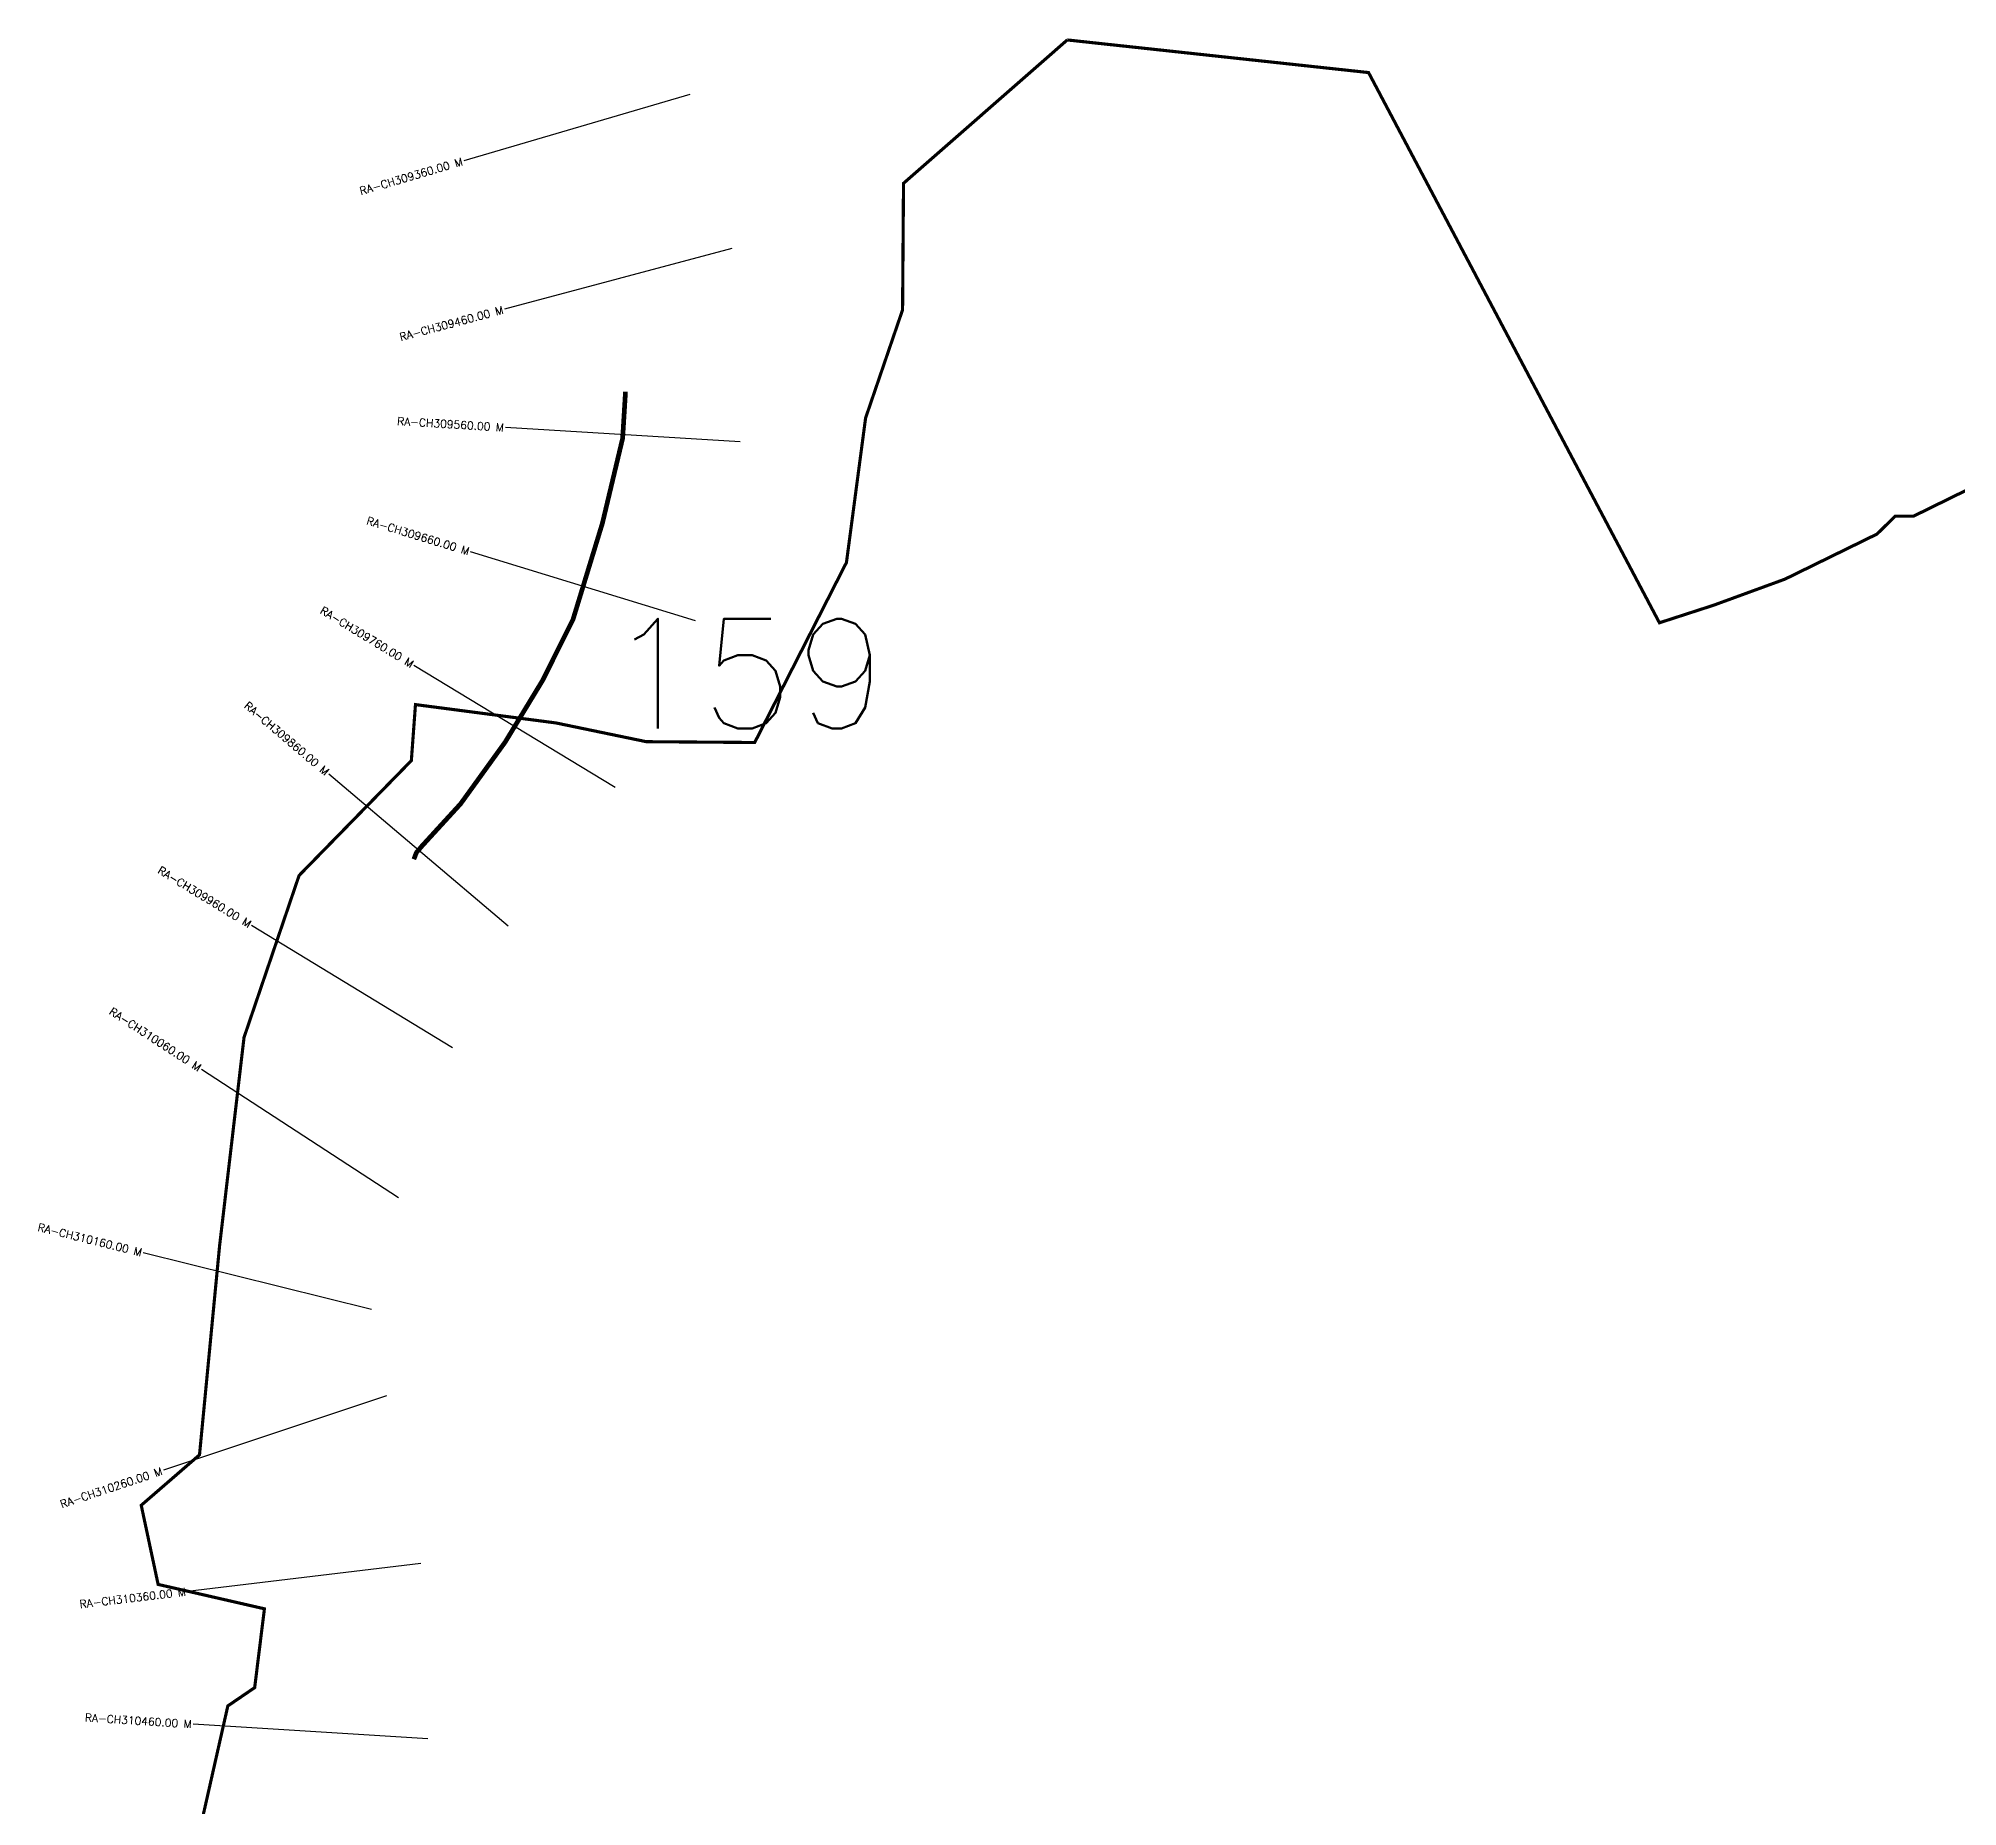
# Model space of a CAD drawing. Header units: metres. Extents: x 285237 to 290910, y 2005434 to 2009253.
# Drawn here: x 286850 to 288073, y 2008126 to 2009253 of the extents above; entities that cross this region are included whole.
import ezdxf
from ezdxf.enums import TextEntityAlignment as Align

# ---------------------------------------------------------------- set-up
doc = ezdxf.new("R2010")
doc.units = ezdxf.units.M
doc.header["$MEASUREMENT"] = 0
for name, color, linetype in [('CS', 134, 'Continuous'), ('CSMark', 6, 'Continuous'), ('NATURALLY PROTECTED', 3, 'Continuous')]:
    doc.layers.add(name, color=color, linetype=linetype)
doc.styles.get("Standard").update_dxf_attribs({"font": 'simplex.shx'})

msp = doc.modelspace()

# ---------------------------------------------------------------- linework, layer by layer
at = {"color": 6, "const_width": 2, "flags": 128}
for points in [[(286931.6601069685, 2008018.747511541), (286970.3390399123, 2008190.071639993), (286987.452255704, 2008201.728865459), (286993.6647276693, 2008252.00069719), (286925.8931673596, 2008267.54898494), (286915.1224135114, 2008318.00690469), (286952.2765709498, 2008350.172691454), (286958.6675394348, 2008416.729006798), (286965.0585079198, 2008483.285322143), (286972.8647053643, 2008549.826135276), (286980.6709028088, 2008616.36694841), (287015.7723454564, 2008719.623364864), (287087.3455741263, 2008792.868655854), (287089.9788574954, 2008828.60348047), (287179.5839844959, 2008816.888326464), (287237.1295215609, 2008804.943986509), (287306.2738471765, 2008804.425918435), (287364.7690030229, 2008919.223127332), (287376.9723770149, 2009011.340827204), (287400.550077682, 2009080.312377116), (287401.1546631247, 2009161.003805108), (287505.5619953252, 2009252.430661204)], [(287505.5619953252, 2009252.430661204), (287697.6676970508, 2009231.634874383), (287883.1269832657, 2008880.765194933), (287917.8199765707, 2008892.018432077), (287963.1942531036, 2008908.60798283), (288021.8820163997, 2008937.36059515), (288033.4808049491, 2008948.786867031), (288045.0279073269, 2008948.700349662), (288091.2853760525, 2008971.414689883)]]:
    msp.add_lwpolyline(points, dxfattribs=at)
at = {"layer": 'CS'}
for p, q in [((287264.8237725019, 2009217.552540485), (287120.8779051083, 2009175.367385983)), ((287291.6909183892, 2009119.341435265), (287146.7610253278, 2009080.671988706)), ((287297.0771900003, 2008996.086821903), (287147.3555879807, 2009005.221475081)), ((287268.6034184865, 2008882.101698522), (287125.1463585311, 2008925.920324116)), ((287217.2642902727, 2008775.630097471), (287089.0337307394, 2008853.456337273)), ((287149.1346770272, 2008687.334449857), (287034.647169492, 2008784.249931687)), ((287113.6537286639, 2008609.773726282), (286985.4839818082, 2008687.700076068)), ((287079.1382421853, 2008514.087616098), (286953.4540543021, 2008595.962428563)), ((287062.0212679647, 2008442.829195593), (286916.4268510973, 2008478.916115342)), ((287071.5273685279, 2008387.787930959), (286929.2313020818, 2008340.334485626)), ((287093.4738184256, 2008280.848640126), (286944.5326000179, 2008263.057814985)), ((287097.9616211747, 2008169.02203147), (286948.2537217711, 2008178.378572292))]:
    msp.add_line(p, q, dxfattribs=at)
at = {"layer": 'NATURALLY PROTECTED', "const_width": 3, "flags": 128}
msp.add_lwpolyline([(287223.8926017639, 2009028.128127235), (287222.08293025, 2008998.466691949), (287209.1681804153, 2008944.257812307), (287190.4418938258, 2008882.950138549), (287171.0691650475, 2008844.069395832), (287147.1769785242, 2008804.703386936), (287118.7645288876, 2008765.337446687), (287094.1629429222, 2008738.476156867), (287090.5745025097, 2008734.237085982), (287088.9488863404, 2008729.972445855)], dxfattribs=at)

# ---------------------------------------------------------------- texts
at = {"insert": (287211.6086010764, 2008883.388497829), "char_height": 70, "attachment_point": 1}
msp.add_mtext_dynamic_manual_height_columns('159', width=95.17246124148369, gutter_width=1, heights=[0], dxfattribs=at)
at = {"layer": 'CSMark'}
for s, rotation, p in [('RA-CH309360.00 M', 16.33388918325467, (287119.9182659923, 2009175.08615162)), ('RA-CH309460.00 M', 14.93934308245391, (287145.7948260407, 2009080.414192396)), ('RA-CH309560.00 M', 356.5086592762711, (287146.3574439672, 2009005.282372769)), ('RA-CH309660.00 M', 343.0148301028947, (287124.1899781314, 2008926.212448287)), ('RA-CH309760.00 M', 328.7454197401458, (287088.1788603425, 2008853.975178872)), ('RA-CH309860.00 M', 319.7515589916258, (287033.8839194418, 2008784.8960349)), ('RA-CH309960.00 M', 328.7006781452307, (286984.6295168293, 2008688.219585067)), ('RA-CH310060.00 M', 326.9184563650887, (286952.6161597162, 2008596.508260646)), ('RA-CH310160.00 M', 346.0792566309491, (286915.4562216515, 2008479.156694807)), ('RA-CH310260.00 M', 18.44271194922329, (286928.2826616388, 2008340.018129324)), ('RA-CH310360.00 M', 6.811628912874355, (286943.5396585618, 2008262.939209484)), ('RA-CH310460.00 M', 356.4237429723819, (286947.2556691084, 2008178.440949231))]:
    msp.add_text(s, height=5, rotation=rotation, dxfattribs=at).set_placement(p, align=Align.MIDDLE_RIGHT)

doc.saveas('drawing.dxf')
